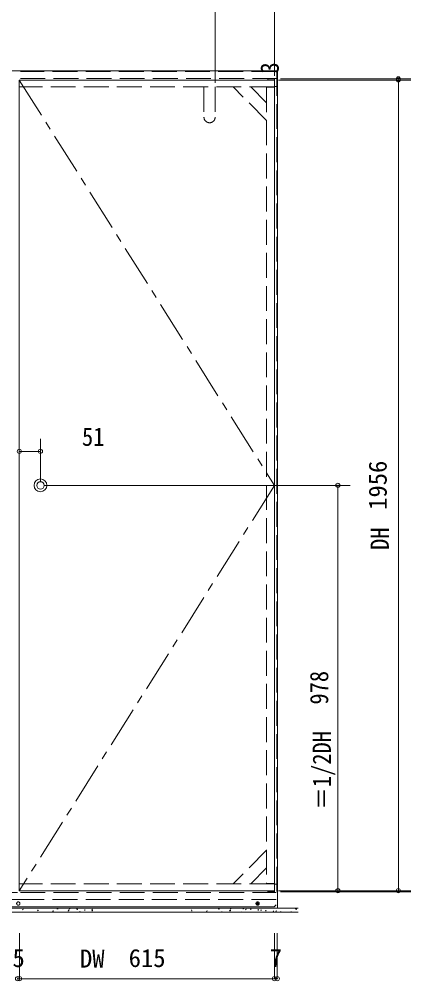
# Model space of a CAD drawing. Units: millimetres at full size, sheet at 1:20. Extents: x -4100 to 3700, y -3386 to 2063.
# Drawn here: x -2621 to -1676, y -1513 to 807 of the extents above; entities that cross this region are included whole.
import ezdxf
from ezdxf.enums import TextEntityAlignment as Align

# ---------------------------------------------------------------- set-up
doc = ezdxf.new("R2010")
doc.units = ezdxf.units.MM
doc.header["$LTSCALE"] = 20
doc.header["$PDMODE"] = 32
doc.header["$PDSIZE"] = 10
for name, pattern in [('CHAIN1', [8, 5, -1, 1, -1]), ('DASHED3', [4, 3, -1]), ('DOUBLE_CHAIN1', [8.8, 5, -1, 0.6, -0.6, 0.6, -1])]:
    doc.linetypes.add(name, pattern=pattern)
doc.layers.add('0-2', color=7, linetype='Continuous', lineweight=9)
doc.styles.add('ＭＳ ゴシック', font='')
doc.styles.get('ＭＳ ゴシック').set_extended_font_data('MS Gothic')

msp = doc.modelspace()

# ---------------------------------------------------------------- linework, layer by layer
at = {"layer": '0-2', "color": 6}
for p, q in [((-2148.1, 653.67), (-2148.1, 884.23)), ((-2005.1, 670.17), (-2005.1, 884.23)), ((-1995.1, 660.17), (-1675.95, 660.17)), ((-1995.1, 660.17), (-1675.95, 660.17)), ((-1990.6, 663.17), (-1675.95, 663.17)), ((-2620.8, -298.82), (-2620.8, -205.65)), ((-2569.8, -307.83), (-2569.8, -205.65)), ((-2620.8, -235.65), (-2569.8, -235.65)), ((-2559.8, -317.83), (-1821.93, -317.83)), ((-1851.93, -1295.83), (-1851.93, -317.83)), ((-1995.1, -1295.83), (-1821.93, -1295.83)), ((-1995.1, -1295.83), (-1675.95, -1295.83)), ((-1995.1, -1295.83), (-1675.95, -1295.83)), ((-1990.6, -1298.83), (-1675.95, -1298.83))]:
    msp.add_line(p, q, dxfattribs=at)
at = {"layer": '0-2', "color": 2}
for p in [(-3648.11, 682.67), (-1997.79, -1337.83)]:
    msp.add_line(p, (-1997.79, 682.67), dxfattribs=at)
at = {"layer": '0-2', "color": 5, "linetype": 'DASHED3'}
for p, q in [((-2000.6, 681.17), (-2618.3, 681.17)), ((-1999.09, 682.17), (-1999.09, -1317.83)), ((-2618.3, 664.17), (-2000.6, 664.17)), ((-2005.1, 643.67), (-2620.8, 643.67)), ((-2175.1, 643.67), (-2175.1, 570.67)), ((-2148.1, 643.67), (-2148.1, 570.67)), ((-2023.8, 562.67), (-2104.8, 643.67)), ((-2062.37, 643.67), (-2023.8, 605.1)), ((-2023.8, 642.97), (-2023.8, -1278.63)), ((-2005.1, 642.97), (-2023.8, 642.97)), ((-2000.6, 644.67), (-2005.1, 644.67)), ((-2023.8, -1198.33), (-2104.8, -1279.33)), ((-2062.37, -1279.33), (-2023.8, -1240.75)), ((-2005.1, -1279.33), (-2620.8, -1279.33)), ((-2005.1, -1278.63), (-2023.8, -1278.63)), ((-2000.6, -1280.33), (-2005.1, -1280.33)), ((-3645.3, -1299.83), (-2618.3, -1299.83)), ((-2618.3, -1316.83), (-3645.3, -1316.83)), ((-2618.3, -1299.83), (-2000.6, -1299.83)), ((-2000.6, -1316.83), (-2618.3, -1316.83))]:
    msp.add_line(p, q, dxfattribs=at)
at = {"layer": '0-2'}
for p, q in [((-2620.8, -1295.83), (-2620.8, 660.17)), ((-2620.8, 660.17), (-2005.1, 660.17)), ((-2005.1, 660.17), (-2005.1, -1295.83)), ((-1705.95, 660.17), (-1990.6, 660.17)), ((-1705.95, 660.17), (-1705.95, -1295.83)), ((-2620.8, -1295.83), (-2005.1, -1295.83)), ((-1705.95, -1295.83), (-1990.6, -1295.83)), ((-3698.11, -1337.83), (-1947.79, -1337.83)), ((-2613.1, -1334.83), (-3640.1, -1334.83)), ((-2613.41, -1341.08), (-2612.15, -1341.93)), ((-2613.4, -1341.06), (-2611.63, -1340.38)), ((-2005.6, -1334.83), (-2613.1, -1334.83)), ((-2612.15, -1341.93), (-2611.64, -1340.39)), ((-2576.91, -1343.11), (-2575.64, -1343.96)), ((-2576.9, -1343.09), (-2575.12, -1342.41)), ((-2575.65, -1343.96), (-2575.13, -1342.43)), ((-2540.41, -1345.15), (-2539.14, -1346)), ((-2540.4, -1345.13), (-2538.62, -1344.45)), ((-2539.15, -1346), (-2538.63, -1344.46)), ((-2530.4, -1339.54), (-2528.14, -1339.89)), ((-2530.36, -1339.62), (-2528.64, -1337.83)), ((-2528.15, -1339.98), (-2528.4, -1337.83)), ((-2517.09, -1337.83), (-2516.82, -1337.85)), ((-2517.03, -1337.89), (-2517.04, -1337.83)), ((-2503.29, -1343.75), (-2501.03, -1344.1)), ((-2503.25, -1343.83), (-2501.27, -1341.76)), ((-2501.04, -1344.18), (-2501.32, -1341.77)), ((-2500.12, -1339.31), (-2498.89, -1337.85)), ((-2500.12, -1339.31), (-2498.6, -1339.44)), ((-2498.81, -1339.48), (-2499.11, -1337.89)), ((-2482.56, -1338.99), (-2481.3, -1339.84)), ((-2482.55, -1338.97), (-2480.77, -1338.29)), ((-2481.9, -1340.9), (-2480.67, -1339.44)), ((-2481.9, -1340.9), (-2480.38, -1341.04)), ((-2481.3, -1339.84), (-2480.79, -1338.3)), ((-2480.6, -1341.08), (-2480.89, -1339.48)), ((-2463.68, -1342.5), (-2462.46, -1341.04)), ((-2463.68, -1342.5), (-2462.16, -1342.63)), ((-2462.38, -1342.67), (-2462.67, -1341.08)), ((-2446.06, -1341.02), (-2444.79, -1341.87)), ((-2446.05, -1341), (-2444.27, -1340.32)), ((-2445.46, -1344.09), (-2444.24, -1342.63)), ((-2445.46, -1344.09), (-2443.94, -1344.22)), ((-2444.8, -1341.87), (-2444.28, -1340.34)), ((-2444.16, -1344.26), (-2444.45, -1342.67)), ((-2205.85, -1343.04), (-2204.07, -1342.36)), ((-2205.85, -1343.06), (-2204.59, -1343.91)), ((-2204.59, -1343.91), (-2204.08, -1342.37)), ((-2169.35, -1345.09), (-2168.09, -1345.94)), ((-2169.34, -1345.07), (-2167.57, -1344.39)), ((-2168.09, -1345.94), (-2167.58, -1344.41)), ((-2140.31, -1340.03), (-2138.05, -1340.38)), ((-2140.27, -1340.1), (-2138.29, -1338.04)), ((-2138.06, -1340.46), (-2138.34, -1338.05)), ((-2113.2, -1344.23), (-2110.94, -1344.58)), ((-2113.16, -1344.31), (-2111.18, -1342.25)), ((-2111.51, -1338.93), (-2110.24, -1339.78)), ((-2111.5, -1338.92), (-2109.72, -1338.23)), ((-2110.95, -1344.66), (-2111.23, -1342.25)), ((-2110.25, -1339.78), (-2109.73, -1338.25)), ((-2098.53, -1337.83), (-2098.02, -1337.87)), ((-2098.24, -1337.91), (-2098.25, -1337.83)), ((-2081.32, -1339.33), (-2080.09, -1337.87)), ((-2081.32, -1339.33), (-2079.8, -1339.46)), ((-2080.02, -1339.5), (-2080.31, -1337.91)), ((-2075, -1340.95), (-2073.22, -1340.27)), ((-2075, -1340.97), (-2073.74, -1341.82)), ((-2073.74, -1341.82), (-2073.23, -1340.28)), ((-2063.1, -1340.92), (-2061.88, -1339.46)), ((-2063.1, -1340.93), (-2061.58, -1341.06)), ((-2061.8, -1341.1), (-2062.09, -1339.51)), ((-2044.88, -1342.52), (-2043.66, -1341.06)), ((-2044.88, -1342.52), (-2043.36, -1342.65)), ((-2043.58, -1342.69), (-2043.87, -1341.1)), ((-2038.5, -1343), (-2037.24, -1343.85)), ((-2038.49, -1342.98), (-2036.71, -1342.3)), ((-2037.24, -1343.85), (-2036.73, -1342.32)), ((-2026.66, -1344.11), (-2025.44, -1342.65)), ((-2026.66, -1344.11), (-2025.15, -1344.25)), ((-2025.36, -1344.29), (-2025.66, -1342.69)), ((-2008.45, -1345.7), (-2007.22, -1344.25)), ((-2007.14, -1345.88), (-2007.44, -1344.29)), ((-2005.6, -1334.83), (-2000.6, -1329.83)), ((-2002, -1345.03), (-2000.73, -1345.89)), ((-2001.99, -1345.02), (-2000.21, -1344.34)), ((-2000.74, -1345.89), (-2000.22, -1344.35)), ((-1953.92, -1340.51), (-1951.66, -1340.86)), ((-1953.88, -1340.59), (-1951.9, -1338.52)), ((-1951.67, -1340.94), (-1951.95, -1338.53)), ((-2061.9, -1347.83), (-3698.11, -1347.83)), ((-1947.79, -1347.83), (-3698.11, -1347.83)), ((-2605.04, -1347.83), (-2604.68, -1347.39)), ((-2604.82, -1347.83), (-2604.89, -1347.43)), ((-2503.9, -1347.18), (-2502.94, -1347.83)), ((-2503.89, -1347.16), (-2502.12, -1346.48)), ((-2502.57, -1347.83), (-2502.13, -1346.5)), ((-2475.95, -1347.83), (-2474.16, -1345.97)), ((-2474, -1347.83), (-2474.21, -1345.97)), ((-2205.32, -1347.28), (-2204.1, -1345.82)), ((-2205.32, -1347.28), (-2203.81, -1347.41)), ((-2204.02, -1347.45), (-2204.32, -1345.86)), ((-2186.23, -1347.83), (-2185.88, -1347.41)), ((-2186.03, -1347.83), (-2186.1, -1347.45)), ((-2132.85, -1347.12), (-2131.81, -1347.83)), ((-2132.84, -1347.11), (-2131.06, -1346.42)), ((-2131.54, -1347.83), (-2131.07, -1346.44)), ((-2085.4, -1347.83), (-2084.08, -1346.45)), ((-2083.97, -1347.83), (-2084.13, -1346.46)), ((-2008.45, -1345.71), (-2006.93, -1345.84)), ((-1990.23, -1347.3), (-1989, -1345.84)), ((-1990.23, -1347.3), (-1988.71, -1347.43)), ((-1988.93, -1347.47), (-1989.22, -1345.88)), ((-1971.11, -1347.83), (-1970.78, -1347.43)), ((-1970.94, -1347.83), (-1971, -1347.48)), ((-1965.49, -1347.05), (-1963.71, -1346.37)), ((-1965.49, -1347.07), (-1964.37, -1347.83)), ((-1964.2, -1347.83), (-1963.72, -1346.38)), ((-2620.08, -1508.09), (-2620.08, -1398.16)), ((-2005.08, -1508.09), (-2005.08, -1398.16)), ((-2005.08, -1508.09), (-2005.08, -1398.16)), ((-1998.08, -1508.09), (-1998.08, -1398.16)), ((-1998.08, -1508.09), (-1998.08, -1398.16)), ((-2625.08, -1508.09), (-2620.08, -1508.09)), ((-2620.08, -1508.09), (-2005.08, -1508.09)), ((-2005.08, -1508.09), (-1998.08, -1508.09))]:
    msp.add_line(p, q, dxfattribs=at)
at = {"layer": '0-2', "color": 2, "linetype": 'CHAIN1'}
for p, q in [((-2620.8, 660.17), (-2005.1, -317.83)), ((-2005.1, -317.83), (-2620.8, -1295.83))]:
    msp.add_line(p, q, dxfattribs=at)
at = {"layer": '0-2', "color": 4}
for p, q in [((-2020.7, 660.17), (-2021.2, 660.67)), ((-2013.2, 663.17), (-2020.7, 663.17)), ((-2020.7, 660.17), (-2013.2, 660.17)), ((-2005.7, 663.17), (-2013.2, 663.17)), ((-2013.2, 660.17), (-2005.7, 660.17)), ((-2005.7, 663.17), (-2005.2, 662.67)), ((-2005.2, 660.67), (-2005.7, 660.17)), ((-2005.2, 662.67), (-2005.2, 660.67)), ((-2020.7, -1295.83), (-2021.2, -1296.33)), ((-2020.7, -1295.83), (-2013.2, -1295.83)), ((-2013.2, -1298.83), (-2020.7, -1298.83)), ((-2013.2, -1295.83), (-2005.7, -1295.83)), ((-2005.7, -1298.83), (-2013.2, -1298.83)), ((-2005.2, -1296.33), (-2005.7, -1295.83)), ((-2005.7, -1298.83), (-2005.2, -1298.33)), ((-2005.2, -1298.33), (-2005.2, -1296.33))]:
    msp.add_line(p, q, dxfattribs=at)
at = {"layer": '0-2', "color": 3, "linetype": 'DOUBLE_CHAIN1'}
for p, q in [((-2047.6, -1327.36), (-2047.6, -1326.29)), ((-2046.13, -1324.83), (-2045.06, -1324.83)), ((-2045.06, -1328.83), (-2046.13, -1328.83)), ((-2043.6, -1326.29), (-2043.6, -1327.36))]:
    msp.add_line(p, q, dxfattribs=at)
at = {"layer": '0-2', "color": 4}
for points in [[(-2021.2, 660.67), (-2021.2, 662.67), (-2020.7, 663.17)], [(-2021.2, -1296.33), (-2021.2, -1298.33), (-2020.7, -1298.83)]]:
    msp.add_lwpolyline(points, dxfattribs=at)
at = {"layer": '0-2', "color": 3, "linetype": 'DOUBLE_CHAIN1'}
for points in [[(-2046.13, -1324.83), (-2046.13, -1326.29), (-2047.6, -1326.29)], [(-2047.6, -1327.36), (-2046.13, -1327.36), (-2046.13, -1328.83)], [(-2043.6, -1326.29), (-2045.06, -1326.29), (-2045.06, -1324.83)], [(-2045.06, -1328.83), (-2045.06, -1327.36), (-2043.6, -1327.36)]]:
    msp.add_lwpolyline(points, dxfattribs=at)
for centre in [(-2623.3, -1326.83), (-2045.6, -1326.83)]:
    msp.add_circle(centre, 4, dxfattribs=at)
at = {"layer": '0-2', "color": 5, "linetype": 'DASHED3'}
msp.add_arc((-2161.6, 570.67), 13.5, 180, 0, dxfattribs=at)
at = {"layer": '0-2'}
for radius, start, end in [(15.5, 90, 270), (8.93, 90, 270), (15.5, 270, 90), (8.93, 270, 90)]:
    msp.add_arc((-2569.8, -317.83), radius, start, end, dxfattribs=at)
at = {"layer": '0-2', "color": 3, "linetype": 'DOUBLE_CHAIN1'}
for start, end in [(131.81031, 138.18969), (221.81031, 228.18969), (41.81031, 48.18969), (311.81031, 318.18969)]:
    msp.add_arc((-2045.6, -1326.83), 0.8, start, end, dxfattribs=at)
at = {"layer": '0-2'}
for p in [(-1705.95, 663.17), (-1705.95, 660.17), (-2620.8, -235.65), (-2569.8, -235.65), (-1851.93, -317.83), (-1851.93, -1295.83), (-1705.95, -1295.83), (-2625.08, -1508.09), (-2620.08, -1508.09), (-2005.08, -1508.09), (-1998.08, -1508.09)]:
    msp.add_point(p, dxfattribs=at)

# ---------------------------------------------------------------- texts
at = {"layer": '0-2', "style": 'ＭＳ ゴシック', "width": 0.9}
for s, p in [('3', (-1981.27, 676.03)), ('DH', (-1715.6, -473.46)), ('978', (-1861.93, -846.68)), ('＝1/2DH', (-1855.46, -1100.21))]:
    msp.add_text(s, height=44.21, rotation=90, dxfattribs=at).set_placement(p, align=Align.BOTTOM_LEFT)
msp.add_text('51', height=44.21, dxfattribs=at).set_placement((-2469.56, -235.65), align=Align.BOTTOM_LEFT)
at = {"layer": '0-2', "style": 'ＭＳ ゴシック'}
msp.add_text('1956', height=43.62, rotation=90, dxfattribs=at).set_placement((-1720.95, -376.87), align=Align.BOTTOM_LEFT)
for s, p in [('5', (-2637.29, -1493.09)), ('DW', (-2474.48, -1494.37)), ('615', (-2356.85, -1493.09)), ('7', (-2016.29, -1493.09))]:
    msp.add_text(s, height=43.62, dxfattribs=at).set_placement(p, align=Align.BOTTOM_LEFT)

doc.saveas('drawing.dxf')
